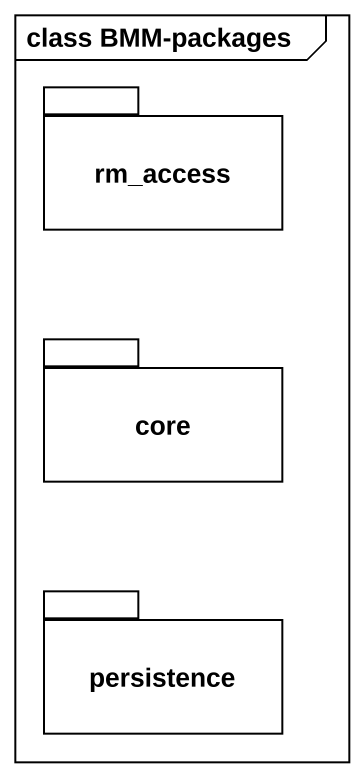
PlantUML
@startuml
mainframe class BMM-packages
package rm_access {
}
package core {
}
package persistence {
}
@enduml
